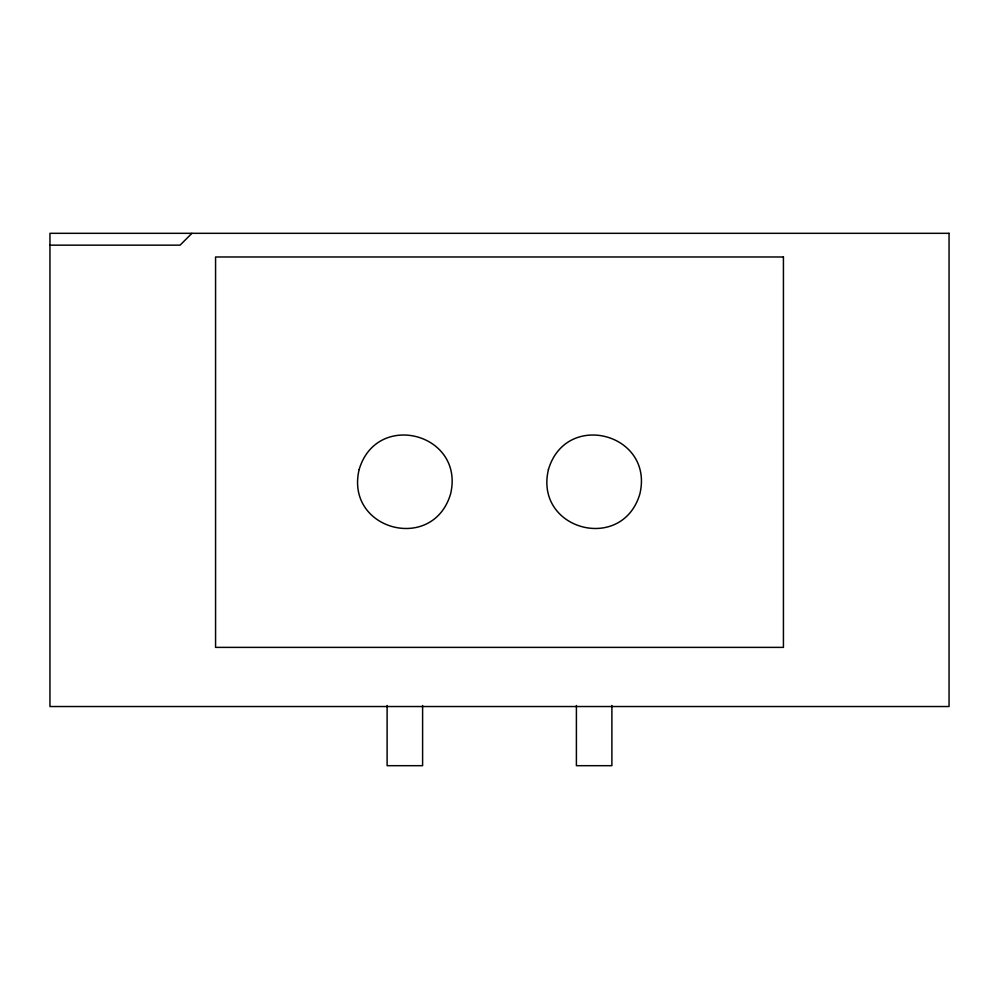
<?xml version="1.0" encoding="UTF-8"?>
<svg xmlns="http://www.w3.org/2000/svg" width="999" height="999" viewBox="0 0 999 999"><rect width="100%" height="100%" fill="white"/><g stroke="black" fill="none" stroke-linecap="round" stroke-linejoin="round"><path stroke-width="1.5" d="M191.908 233.316L180.082 245.155L49.95 245.155M611.888 705.506L611.888 765.684L576.398 765.684L576.398 705.506M422.602 705.506L422.602 765.684L387.113 765.684L387.113 705.506M359.153 469.505C344.705 529.895 432.879 553.521 450.561 494.006C465.01 433.616 376.835 409.99 359.153 469.505M548.439 469.505C533.99 529.882 622.165 553.521 639.847 494.006C654.295 433.616 566.121 409.99 548.439 469.505M949.05 233.316L49.95 233.316L49.95 706.53L949.05 706.53L949.05 233.316M783.428 256.98L215.572 256.98L215.572 647.377L783.428 647.377L783.428 256.98"/></g></svg>
